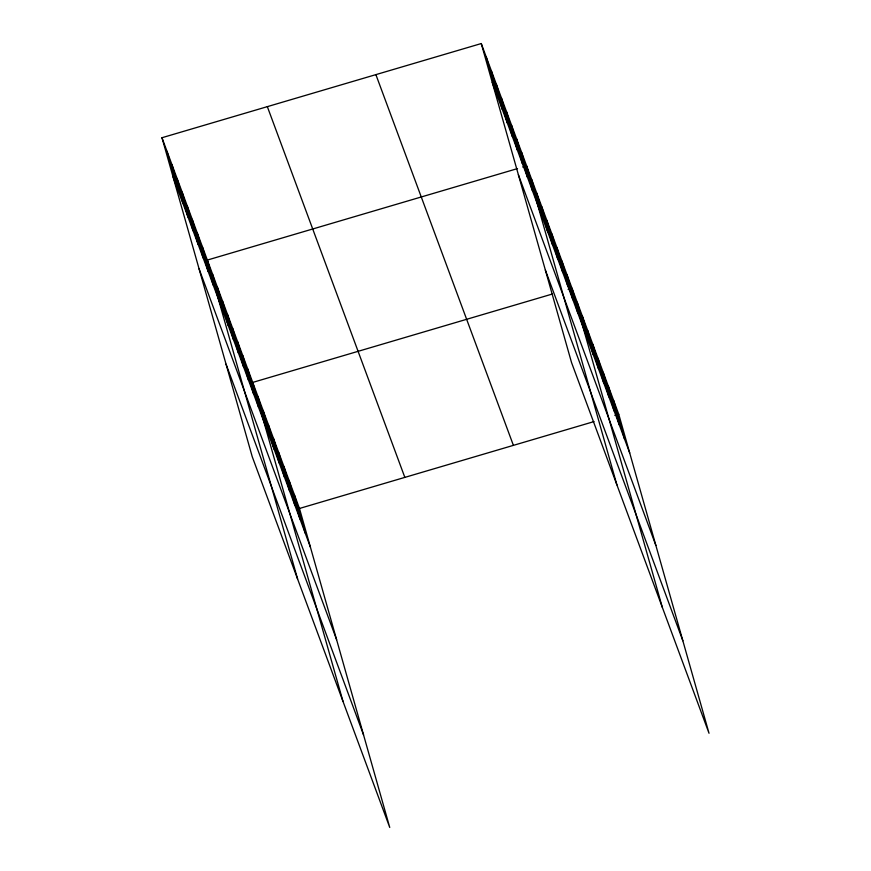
<?xml version="1.0" encoding="UTF-8"?>
<svg xmlns="http://www.w3.org/2000/svg" width="871" height="871" viewBox="0 0 871 871"><rect width="100%" height="100%" fill="white"/><g stroke="black" fill="none" stroke-linecap="round" stroke-linejoin="round"><path stroke-width="1.31" d="M161.973 137.727L299.472 508.468L389.74 827.45L252.242 456.72L161.973 137.727L481.26 43.55L618.758 414.28L709.027 733.273L571.528 362.532L481.26 43.55M517.526 168.582L207.352 260.07L297.61 579.063M522.731 167.047L526.639 165.893L616.897 484.875M552.497 293.984L252.721 382.413L342.989 701.405M568.11 289.39L572.007 288.236L662.276 607.218M299.472 508.468L594.044 421.575M614.861 415.434L618.758 414.28M492.202 82.212L629.7 452.942M518.376 174.723L655.885 545.453M545.344 270.032L682.853 640.762M375.891 74.634L513.4 445.364M267.343 106.654L404.841 477.384M172.915 176.388L310.414 547.13M199.089 268.899L336.598 639.63M226.057 364.209L363.566 734.939M613.565 400.279L624.507 438.94M608.372 386.278L619.314 424.939M603.178 372.265L614.12 410.927M597.985 358.264L608.927 396.926M592.792 344.252L603.734 382.924M587.598 330.251L598.54 368.912M582.405 316.249L593.347 354.911M577.212 302.237L588.143 340.899M566.967 274.637L577.909 313.299M561.926 261.05L572.868 299.711M556.885 247.451L567.827 286.113M551.844 233.864L562.786 272.525M546.803 220.265L557.745 258.927M541.762 206.677L552.704 245.339M536.721 193.079L547.663 231.74M531.68 179.48L542.622 218.153M521.598 152.294L532.54 190.967M516.557 138.707L527.488 177.368M511.506 125.108L522.448 163.77M506.465 111.521L517.407 150.182M501.424 97.922L512.366 136.584M496.383 84.335L507.325 122.996M491.342 70.736L502.284 109.398M486.301 57.148L497.243 95.81M294.278 494.456L305.22 533.117M289.085 480.454L300.027 519.116M283.892 466.442L294.834 505.104M278.698 452.441L289.64 491.102M273.505 438.44L284.447 477.101M268.312 424.427L279.253 463.089M263.118 410.426L274.049 449.088M257.914 396.414L268.856 435.086M247.68 368.825L258.622 407.486M242.639 355.226L253.581 393.888M237.598 341.628L248.54 380.3M232.557 328.04L243.499 366.702M227.516 314.442L238.458 353.103M222.475 300.854L233.417 339.516M217.434 287.256L228.376 325.917M212.393 273.668L223.335 312.33M202.312 246.482L213.243 285.144M197.26 232.884L208.202 271.545M192.219 219.285L203.161 257.958M187.178 205.698L198.12 244.359M182.137 192.099L193.079 230.761M177.096 178.511L188.038 217.173M172.055 164.913L182.997 203.574M167.014 151.325L177.956 189.987"/></g></svg>
